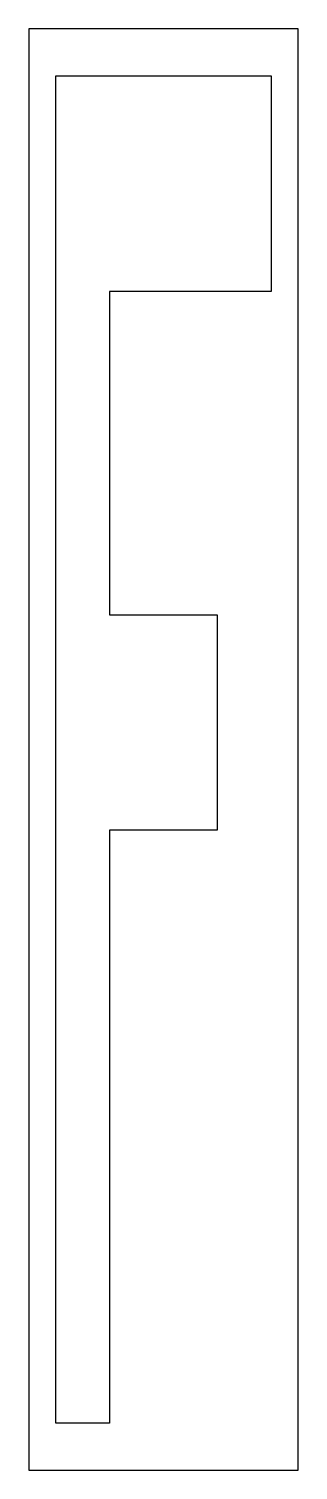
# Model space of a CAD drawing. Extents: x 0 to 20, y 0 to 107.
import ezdxf

# ---------------------------------------------------------------- set-up
doc = ezdxf.new("R2010")
doc.units = 0
doc.layers.add('CUT', color=7, linetype='Continuous')
doc.layers.add('OUTSIDE', color=1, linetype='Continuous')

msp = doc.modelspace()

# ---------------------------------------------------------------- linework, layer by layer
at = {"layer": 'CUT'}
msp.add_lwpolyline([(2, 103.5), (18, 103.5), (18, 87.5), (5.9975, 87.5), (5.9975, 63.5), (13.9925, 63.5), (13.9925, 47.5), (5.9975, 47.5), (5.9975, 3.5), (2, 3.5)], close=True, dxfattribs=at)
at = {"layer": 'OUTSIDE'}
msp.add_lwpolyline([(0, 0), (20, 0), (20, 107), (0, 107)], close=True, dxfattribs=at)

doc.saveas('drawing.dxf')
